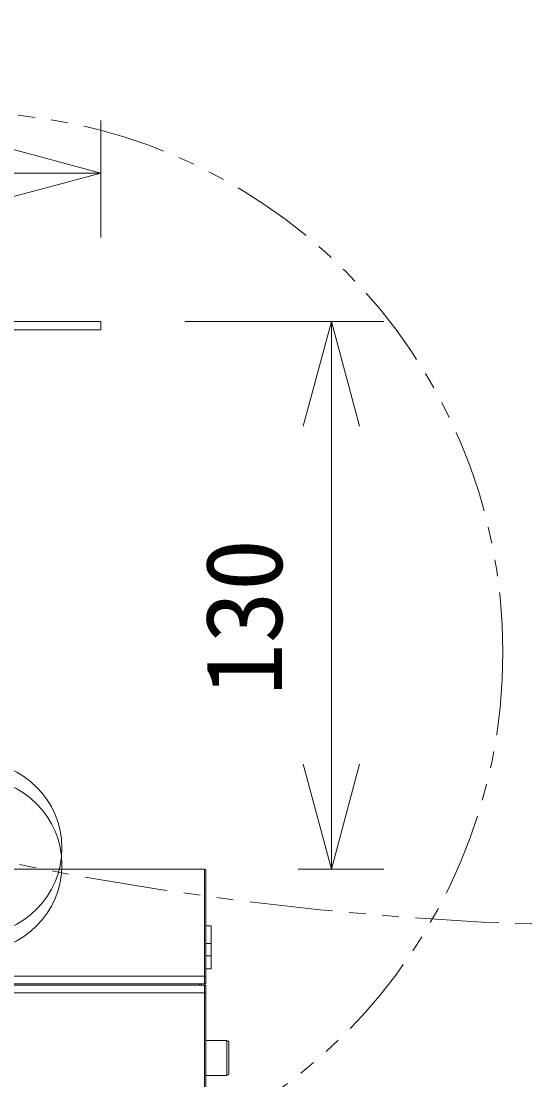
# Model space of a CAD drawing. Units: millimetres, scale not verified. Extents: x -63 to 108, y -56 to 175.
# Drawn here: x 16.98 to 29.03, y 19.2 to 44.43 of the extents above; entities that cross this region are included whole.
import ezdxf
from ezdxf.enums import TextEntityAlignment as Align

# ---------------------------------------------------------------- set-up
doc = ezdxf.new("R2010")
doc.units = ezdxf.units.MM
doc.header["$LTSCALE"] = 0.125
doc.linetypes.add('USER3', pattern=[31.75, 15.875, -3.175, 3.175, -3.175, 3.175, -3.175])
for name, color, linetype, lineweight in [('0-0_0', 7, 'Continuous', 20), ('0-4_SUNPO', 7, 'Continuous', 20), ('0-5_GAIKEI', 1, 'Continuous', 18)]:
    doc.layers.add(name, color=color, linetype=linetype, lineweight=lineweight)
doc.styles.add('ＭＳ ゴシック', font='')
doc.styles.get('ＭＳ ゴシック').set_extended_font_data('MS Gothic')

# ---------------------------------------------------------------- blocks, each defined once
blk = doc.blocks.new('_Open30')
at = {"layer": '0-0_0'}
blk.add_line((0, 0), (-1, 0), dxfattribs=at)
blk.add_lwpolyline([(-1, 0.26795), (0, 0), (-1, -0.26795)], dxfattribs=at)
blk = doc.blocks.new('D4')
at = {"layer": '0-4_SUNPO'}
for p, q in [((86.0245, 98.772), (90.7671, 98.772)), ((89.5171, 96.272), (89.5171, 88.222)), ((88.7249, 85.722), (90.7671, 85.722))]:
    blk.add_line(p, q, dxfattribs=at)
at = {"layer": '0-4_SUNPO', "xscale": 2.5, "yscale": 2.5}
for p, rotation in [((89.5171, 98.772), 90), ((89.5171, 85.722), 270)]:
    blk.add_blockref('_Open30', p, dxfattribs=dict(at, rotation=rotation))
at = {"layer": '0-4_SUNPO', "style": 'ＭＳ ゴシック'}
blk.add_text('130', height=1.833, rotation=90, dxfattribs=at).set_placement((88.8921, 89.8519), align=Align.BOTTOM_LEFT)
blk = doc.blocks.new('D5')
at = {"layer": '0-4_SUNPO'}
for p, q in [((72.0245, 100.772), (72.0245, 103.5575)), ((84.0245, 100.772), (84.0245, 103.5575)), ((74.5245, 102.3075), (81.5245, 102.3075))]:
    blk.add_line(p, q, dxfattribs=at)
at = {"layer": '0-4_SUNPO', "xscale": 2.5, "yscale": 2.5, "rotation": 180}
blk.add_blockref('_Open30', (72.0245, 102.3075), dxfattribs=at)
at = {"layer": '0-4_SUNPO', "xscale": 2.5, "yscale": 2.5}
blk.add_blockref('_Open30', (84.0245, 102.3075), dxfattribs=at)
at = {"layer": '0-4_SUNPO', "style": 'ＭＳ ゴシック'}
blk.add_text('φ120', height=1.833, dxfattribs=at).set_placement((74.8995, 102.9325), align=Align.BOTTOM_LEFT)

msp = doc.modelspace()

# ---------------------------------------------------------------- linework, layer by layer
at = {"layer": '0-5_GAIKEI', "color": 7}
for p, q in [((6.8823, 37.2721), (18.8823, 37.2721)), ((18.8823, 37.2721), (18.8823, 37.0721)), ((6.8823, 37.0721), (18.8823, 37.0721)), ((21.3523, 24.2221), (8.4998, 24.2221)), ((21.3823, 21.4871), (21.3823, 24.1921)), ((21.3823, 18.7521), (21.3823, 21.4571))]:
    msp.add_line(p, q, dxfattribs=at)
at = {"layer": '0-5_GAIKEI'}
for p, q in [((21.3523, 21.4871), (21.3523, 24.2221)), ((21.3823, 22.8721), (21.5093, 22.8721)), ((21.5093, 22.8721), (21.5093, 21.8421)), ((21.3823, 22.4521), (21.5073, 22.4521)), ((21.5073, 22.4521), (21.5073, 22.1521)), ((21.3823, 22.1521), (21.5073, 22.1521)), ((21.3823, 21.8421), (21.5093, 21.8421)), ((8.4998, 21.6721), (21.3523, 21.6721)), ((8.4998, 21.4871), (21.3823, 21.4871)), ((8.4998, 21.4571), (21.3823, 21.4571)), ((21.2324, 21.4571), (21.2311, 21.4871)), ((21.2823, 21.4571), (21.281, 21.4871)), ((21.3523, 18.7221), (21.3523, 21.4571)), ((21.3523, 21.2721), (8.4998, 21.2721)), ((21.3823, 20.1371), (21.8823, 20.1371)), ((21.8823, 19.3071), (21.8823, 20.1371)), ((21.9323, 19.3571), (21.9323, 20.0871)), ((21.3823, 19.3071), (21.8823, 19.3071))]:
    msp.add_line(p, q, dxfattribs=at)
at = {"layer": '0-5_GAIKEI', "linetype": 'USER3'}
for centre, radius in [((31.8737, 98.9379), 76.0771), ((15.6026, 29.3903), 12.8587)]:
    msp.add_circle(centre, radius, dxfattribs=at)
at = {"layer": '0-5_GAIKEI'}
for centre in [(15.8974, 24.7215), (15.8974, 24.3228)]:
    msp.add_circle(centre, 2.0573, dxfattribs=at)
at = {"layer": '0-5_GAIKEI', "color": 7}
msp.add_arc((21.3523, 24.1921), 0.03, 0, 90, dxfattribs=at)
at = {"layer": '0-5_GAIKEI'}
for centre, start, end in [((21.8823, 20.0871), 0, 90), ((21.8823, 19.3571), 270, 0)]:
    msp.add_arc(centre, 0.05, start, end, dxfattribs=at)
for centre, major_axis, start_param, end_param in [((21.3523, 21.6708), (0.03, 0), 0, 1.5707963), ((21.3523, 21.2735), (-0.03, 0), 1.5707963, 3.1415927)]:
    msp.add_ellipse(centre, major_axis=major_axis, ratio=0.043619, start_param=start_param, end_param=end_param, dxfattribs=at)

# ---------------------------------------------------------------- block references
at = {"layer": '0-4_SUNPO'}
for name in ['D5', 'D4']:
    msp.add_blockref(name, (-65.1422, -61.4999), dxfattribs=at)

doc.saveas('drawing.dxf')
